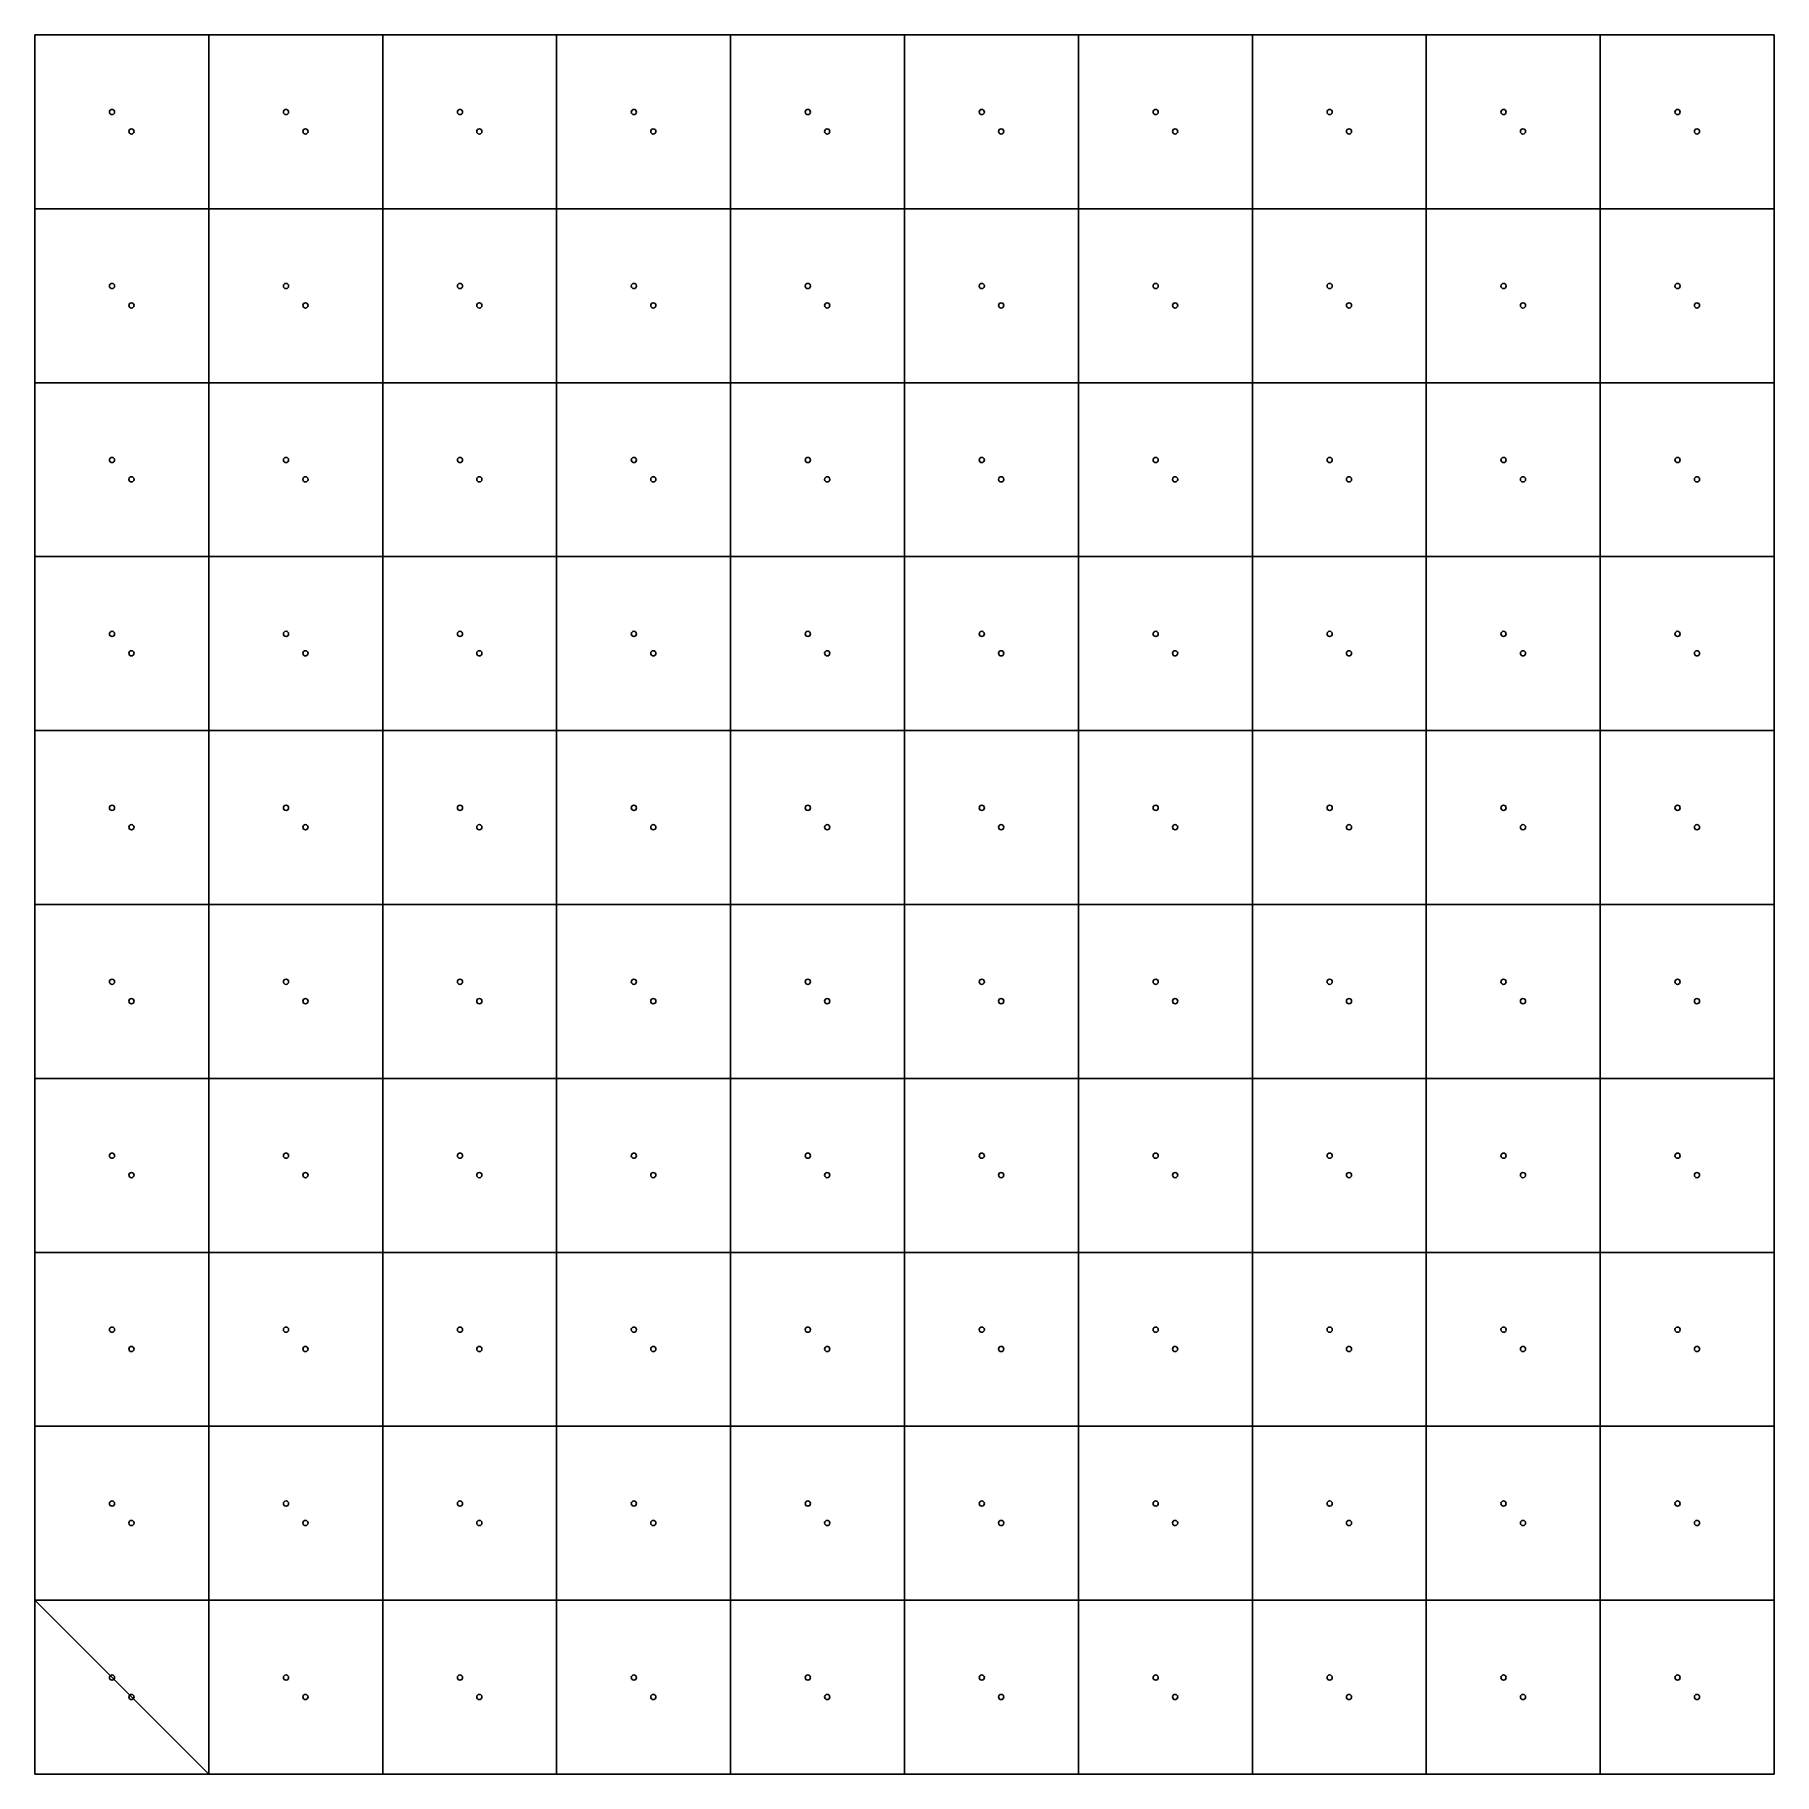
# Model space of a CAD drawing. Header units: millimetres. Extents: x 0 to 635, y 0 to 635.
import ezdxf

# ---------------------------------------------------------------- set-up
doc = ezdxf.new("R2010")
doc.units = ezdxf.units.MM
doc.layers.get('0').update_dxf_attribs({"linetype": 'CONTINUOUS'})

msp = doc.modelspace()

# ---------------------------------------------------------------- linework, layer by layer
for p, q in [((0, 63.5), (0, 635)), ((63.5, 635), (0, 635)), ((63.5, 571.5), (63.5, 635)), ((127, 635), (63.5, 635)), ((127, 571.5), (127, 635)), ((190.5, 635), (127, 635)), ((190.5, 571.5), (190.5, 635)), ((254, 635), (190.5, 635)), ((254, 571.5), (254, 635)), ((317.5, 635), (254, 635)), ((317.5, 571.5), (317.5, 635)), ((381, 635), (317.5, 635)), ((381, 571.5), (381, 635)), ((444.5, 635), (381, 635)), ((444.5, 571.5), (444.5, 635)), ((508, 635), (444.5, 635)), ((508, 571.5), (508, 635)), ((571.5, 635), (508, 635)), ((571.5, 571.5), (571.5, 635)), ((635, 635), (571.5, 635)), ((635, 571.5), (635, 635)), ((63.5, 571.5), (0, 571.5)), ((63.5, 508), (63.5, 571.5)), ((127, 571.5), (63.5, 571.5)), ((127, 508), (127, 571.5)), ((190.5, 571.5), (127, 571.5)), ((190.5, 508), (190.5, 571.5)), ((254, 571.5), (190.5, 571.5)), ((254, 508), (254, 571.5)), ((317.5, 571.5), (254, 571.5)), ((317.5, 508), (317.5, 571.5)), ((381, 571.5), (317.5, 571.5)), ((381, 508), (381, 571.5)), ((444.5, 571.5), (381, 571.5)), ((444.5, 508), (444.5, 571.5)), ((508, 571.5), (444.5, 571.5)), ((508, 508), (508, 571.5)), ((571.5, 571.5), (508, 571.5)), ((571.5, 508), (571.5, 571.5)), ((635, 571.5), (571.5, 571.5)), ((635, 508), (635, 571.5)), ((63.5, 508), (0, 508)), ((63.5, 444.5), (63.5, 508)), ((127, 508), (63.5, 508)), ((127, 444.5), (127, 508)), ((190.5, 508), (127, 508)), ((190.5, 444.5), (190.5, 508)), ((254, 508), (190.5, 508)), ((254, 444.5), (254, 508)), ((317.5, 508), (254, 508)), ((317.5, 444.5), (317.5, 508)), ((381, 508), (317.5, 508)), ((381, 444.5), (381, 508)), ((444.5, 508), (381, 508)), ((444.5, 444.5), (444.5, 508)), ((508, 508), (444.5, 508)), ((508, 444.5), (508, 508)), ((571.5, 508), (508, 508)), ((571.5, 444.5), (571.5, 508)), ((635, 508), (571.5, 508)), ((635, 444.5), (635, 508)), ((63.5, 444.5), (0, 444.5)), ((63.5, 381), (63.5, 444.5)), ((127, 444.5), (63.5, 444.5)), ((127, 381), (127, 444.5)), ((190.5, 444.5), (127, 444.5)), ((190.5, 381), (190.5, 444.5)), ((254, 444.5), (190.5, 444.5)), ((254, 381), (254, 444.5)), ((317.5, 444.5), (254, 444.5)), ((317.5, 381), (317.5, 444.5)), ((381, 444.5), (317.5, 444.5)), ((381, 381), (381, 444.5)), ((444.5, 444.5), (381, 444.5)), ((444.5, 381), (444.5, 444.5)), ((508, 444.5), (444.5, 444.5)), ((508, 381), (508, 444.5)), ((571.5, 444.5), (508, 444.5)), ((571.5, 381), (571.5, 444.5)), ((635, 444.5), (571.5, 444.5)), ((635, 381), (635, 444.5)), ((63.5, 381), (0, 381)), ((63.5, 317.5), (63.5, 381)), ((127, 381), (63.5, 381)), ((127, 317.5), (127, 381)), ((190.5, 381), (127, 381)), ((190.5, 317.5), (190.5, 381)), ((254, 381), (190.5, 381)), ((254, 317.5), (254, 381)), ((317.5, 381), (254, 381)), ((317.5, 317.5), (317.5, 381)), ((381, 381), (317.5, 381)), ((381, 317.5), (381, 381)), ((444.5, 381), (381, 381)), ((444.5, 317.5), (444.5, 381)), ((508, 381), (444.5, 381)), ((508, 317.5), (508, 381)), ((571.5, 381), (508, 381)), ((571.5, 317.5), (571.5, 381)), ((635, 381), (571.5, 381)), ((635, 317.5), (635, 381)), ((63.5, 317.5), (0, 317.5)), ((63.5, 254), (63.5, 317.5)), ((127, 317.5), (63.5, 317.5)), ((127, 254), (127, 317.5)), ((190.5, 317.5), (127, 317.5)), ((190.5, 254), (190.5, 317.5)), ((254, 317.5), (190.5, 317.5)), ((254, 254), (254, 317.5)), ((317.5, 317.5), (254, 317.5)), ((317.5, 254), (317.5, 317.5)), ((381, 317.5), (317.5, 317.5)), ((381, 254), (381, 317.5)), ((444.5, 317.5), (381, 317.5)), ((444.5, 254), (444.5, 317.5)), ((508, 317.5), (444.5, 317.5)), ((508, 254), (508, 317.5)), ((571.5, 317.5), (508, 317.5)), ((571.5, 254), (571.5, 317.5)), ((635, 317.5), (571.5, 317.5)), ((635, 254), (635, 317.5)), ((63.5, 254), (0, 254)), ((63.5, 190.5), (63.5, 254)), ((127, 254), (63.5, 254)), ((127, 190.5), (127, 254)), ((190.5, 254), (127, 254)), ((190.5, 190.5), (190.5, 254)), ((254, 254), (190.5, 254)), ((254, 190.5), (254, 254)), ((317.5, 254), (254, 254)), ((317.5, 190.5), (317.5, 254)), ((381, 254), (317.5, 254)), ((381, 190.5), (381, 254)), ((444.5, 254), (381, 254)), ((444.5, 190.5), (444.5, 254)), ((508, 254), (444.5, 254)), ((508, 190.5), (508, 254)), ((571.5, 254), (508, 254)), ((571.5, 190.5), (571.5, 254)), ((635, 254), (571.5, 254)), ((635, 190.5), (635, 254)), ((63.5, 190.5), (0, 190.5)), ((63.5, 127), (63.5, 190.5)), ((127, 190.5), (63.5, 190.5)), ((127, 127), (127, 190.5)), ((190.5, 190.5), (127, 190.5)), ((190.5, 127), (190.5, 190.5)), ((254, 190.5), (190.5, 190.5)), ((254, 127), (254, 190.5)), ((317.5, 190.5), (254, 190.5)), ((317.5, 127), (317.5, 190.5)), ((381, 190.5), (317.5, 190.5)), ((381, 127), (381, 190.5)), ((444.5, 190.5), (381, 190.5)), ((444.5, 127), (444.5, 190.5)), ((508, 190.5), (444.5, 190.5)), ((508, 127), (508, 190.5)), ((571.5, 190.5), (508, 190.5)), ((571.5, 127), (571.5, 190.5)), ((635, 190.5), (571.5, 190.5)), ((635, 127), (635, 190.5)), ((63.5, 127), (0, 127)), ((63.5, 63.5), (63.5, 127)), ((127, 127), (63.5, 127)), ((127, 63.5), (127, 127)), ((190.5, 127), (127, 127)), ((190.5, 63.5), (190.5, 127)), ((254, 127), (190.5, 127)), ((254, 63.5), (254, 127)), ((317.5, 127), (254, 127)), ((317.5, 63.5), (317.5, 127)), ((381, 127), (317.5, 127)), ((381, 63.5), (381, 127)), ((444.5, 127), (381, 127)), ((444.5, 63.5), (444.5, 127)), ((508, 127), (444.5, 127)), ((508, 63.5), (508, 127)), ((571.5, 127), (508, 127)), ((571.5, 63.5), (571.5, 127)), ((635, 127), (571.5, 127)), ((635, 63.5), (635, 127)), ((63.5, 63.5), (0, 63.5)), ((0, 63.5), (0, 0)), ((0, 63.5), (63.5, 0)), ((63.5, 0), (63.5, 63.5)), ((127, 63.5), (63.5, 63.5)), ((127, 0), (127, 63.5)), ((190.5, 63.5), (127, 63.5)), ((190.5, 0), (190.5, 63.5)), ((254, 63.5), (190.5, 63.5)), ((254, 0), (254, 63.5)), ((317.5, 63.5), (254, 63.5)), ((317.5, 0), (317.5, 63.5)), ((381, 63.5), (317.5, 63.5)), ((381, 0), (381, 63.5)), ((444.5, 63.5), (381, 63.5)), ((444.5, 0), (444.5, 63.5)), ((508, 63.5), (444.5, 63.5)), ((508, 0), (508, 63.5)), ((571.5, 63.5), (508, 63.5)), ((571.5, 0), (571.5, 63.5)), ((635, 63.5), (571.5, 63.5)), ((635, 0), (635, 63.5)), ((31.75, 31.75), (28.21, 35.29)), ((31.75, 31.75), (35.29, 28.21)), ((0, 0), (63.5, 0)), ((63.5, 0), (635, 0))]:
    msp.add_line(p, q)
for centre in [(28.21, 606.79), (91.71, 606.79), (155.21, 606.79), (218.71, 606.79), (282.21, 606.79), (345.71, 606.79), (409.21, 606.79), (472.71, 606.79), (536.21, 606.79), (599.71, 606.79), (35.29, 599.71), (98.79, 599.71), (162.29, 599.71), (225.79, 599.71), (289.29, 599.71), (352.79, 599.71), (416.29, 599.71), (479.79, 599.71), (543.29, 599.71), (606.79, 599.71), (28.21, 543.29), (91.71, 543.29), (155.21, 543.29), (218.71, 543.29), (282.21, 543.29), (345.71, 543.29), (409.21, 543.29), (472.71, 543.29), (536.21, 543.29), (599.71, 543.29), (35.29, 536.21), (98.79, 536.21), (162.29, 536.21), (225.79, 536.21), (289.29, 536.21), (352.79, 536.21), (416.29, 536.21), (479.79, 536.21), (543.29, 536.21), (606.79, 536.21), (28.21, 479.79), (91.71, 479.79), (155.21, 479.79), (218.71, 479.79), (282.21, 479.79), (345.71, 479.79), (409.21, 479.79), (472.71, 479.79), (536.21, 479.79), (599.71, 479.79), (35.29, 472.71), (98.79, 472.71), (162.29, 472.71), (225.79, 472.71), (289.29, 472.71), (352.79, 472.71), (416.29, 472.71), (479.79, 472.71), (543.29, 472.71), (606.79, 472.71), (28.21, 416.29), (91.71, 416.29), (155.21, 416.29), (218.71, 416.29), (282.21, 416.29), (345.71, 416.29), (409.21, 416.29), (472.71, 416.29), (536.21, 416.29), (599.71, 416.29), (35.29, 409.21), (98.79, 409.21), (162.29, 409.21), (225.79, 409.21), (289.29, 409.21), (352.79, 409.21), (416.29, 409.21), (479.79, 409.21), (543.29, 409.21), (606.79, 409.21), (28.21, 352.79), (91.71, 352.79), (155.21, 352.79), (218.71, 352.79), (282.21, 352.79), (345.71, 352.79), (409.21, 352.79), (472.71, 352.79), (536.21, 352.79), (599.71, 352.79), (35.29, 345.71), (98.79, 345.71), (162.29, 345.71), (225.79, 345.71), (289.29, 345.71), (352.79, 345.71), (416.29, 345.71), (479.79, 345.71), (543.29, 345.71), (606.79, 345.71), (28.21, 289.29), (91.71, 289.29), (155.21, 289.29), (218.71, 289.29), (282.21, 289.29), (345.71, 289.29), (409.21, 289.29), (472.71, 289.29), (536.21, 289.29), (599.71, 289.29), (35.29, 282.21), (98.79, 282.21), (162.29, 282.21), (225.79, 282.21), (289.29, 282.21), (352.79, 282.21), (416.29, 282.21), (479.79, 282.21), (543.29, 282.21), (606.79, 282.21), (28.21, 225.79), (91.71, 225.79), (155.21, 225.79), (218.71, 225.79), (282.21, 225.79), (345.71, 225.79), (409.21, 225.79), (472.71, 225.79), (536.21, 225.79), (599.71, 225.79), (35.29, 218.71), (98.79, 218.71), (162.29, 218.71), (225.79, 218.71), (289.29, 218.71), (352.79, 218.71), (416.29, 218.71), (479.79, 218.71), (543.29, 218.71), (606.79, 218.71), (28.21, 162.29), (91.71, 162.29), (155.21, 162.29), (218.71, 162.29), (282.21, 162.29), (345.71, 162.29), (409.21, 162.29), (472.71, 162.29), (536.21, 162.29), (599.71, 162.29), (35.29, 155.21), (98.79, 155.21), (162.29, 155.21), (225.79, 155.21), (289.29, 155.21), (352.79, 155.21), (416.29, 155.21), (479.79, 155.21), (543.29, 155.21), (606.79, 155.21), (28.21, 98.79), (91.71, 98.79), (155.21, 98.79), (218.71, 98.79), (282.21, 98.79), (345.71, 98.79), (409.21, 98.79), (472.71, 98.79), (536.21, 98.79), (599.71, 98.79), (35.29, 91.71), (98.79, 91.71), (162.29, 91.71), (225.79, 91.71), (289.29, 91.71), (352.79, 91.71), (416.29, 91.71), (479.79, 91.71), (543.29, 91.71), (606.79, 91.71), (28.21, 35.29), (91.71, 35.29), (155.21, 35.29), (218.71, 35.29), (282.21, 35.29), (345.71, 35.29), (409.21, 35.29), (472.71, 35.29), (536.21, 35.29), (599.71, 35.29), (35.29, 28.21), (98.79, 28.21), (162.29, 28.21), (225.79, 28.21), (289.29, 28.21), (352.79, 28.21), (416.29, 28.21), (479.79, 28.21), (543.29, 28.21), (606.79, 28.21)]:
    msp.add_circle(centre, 0.95)

doc.saveas('drawing.dxf')
